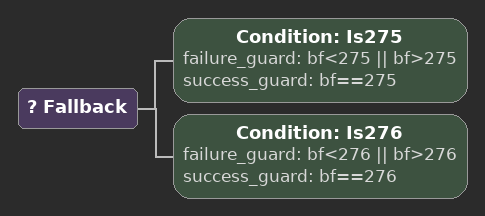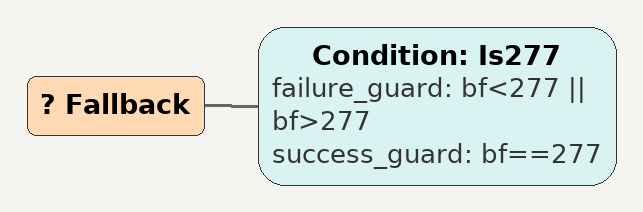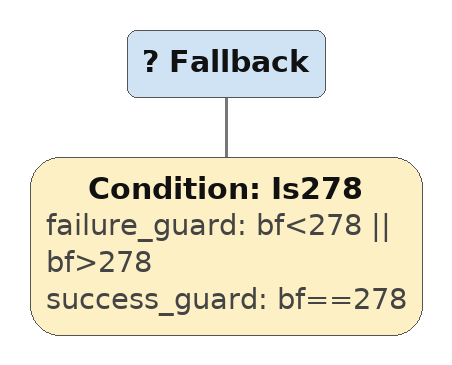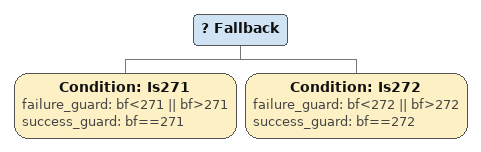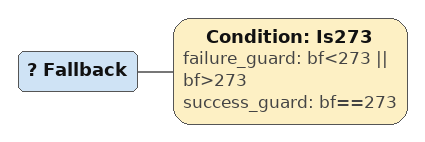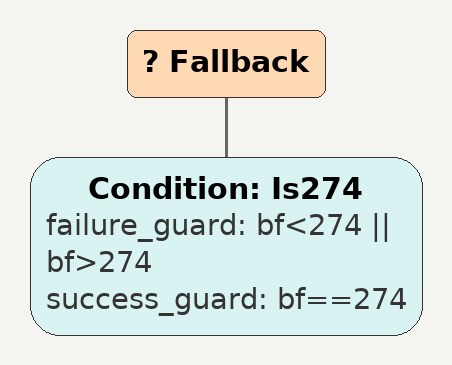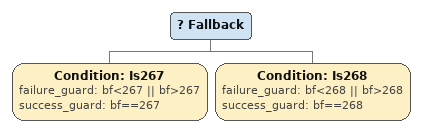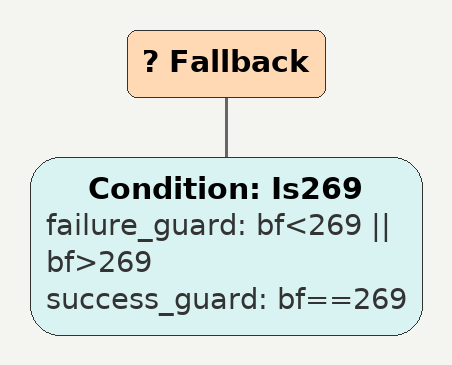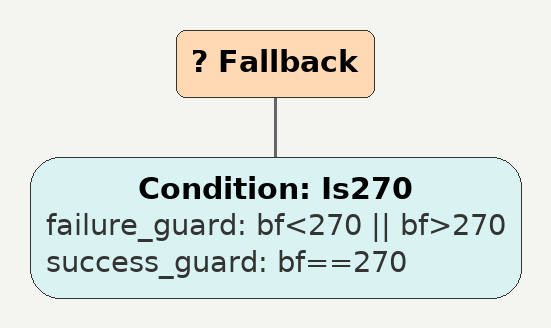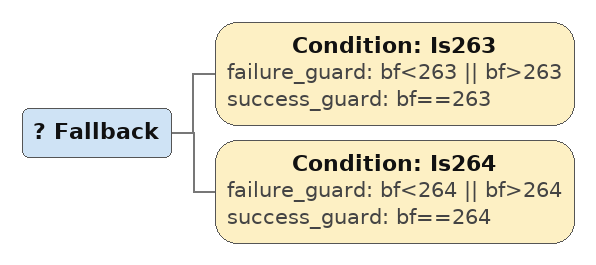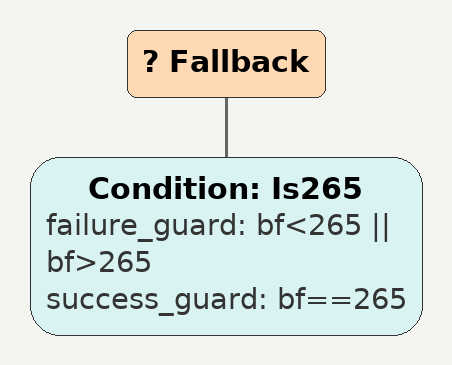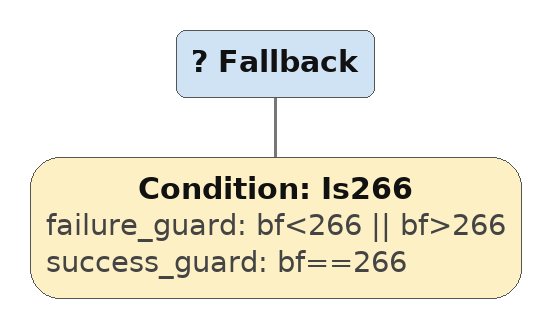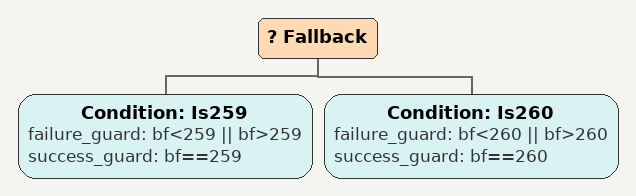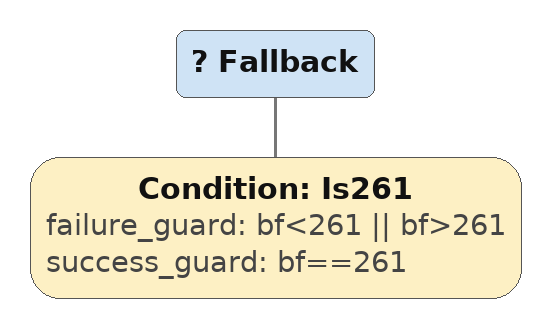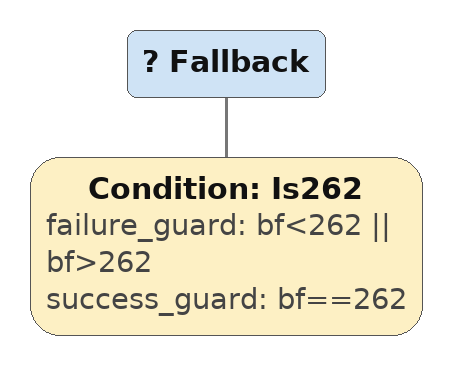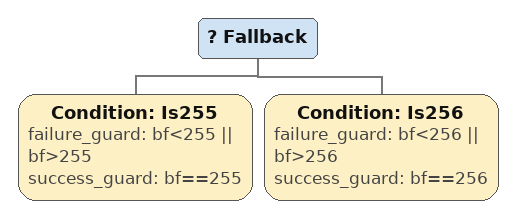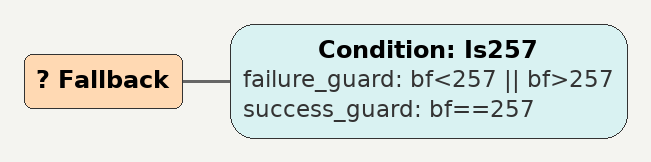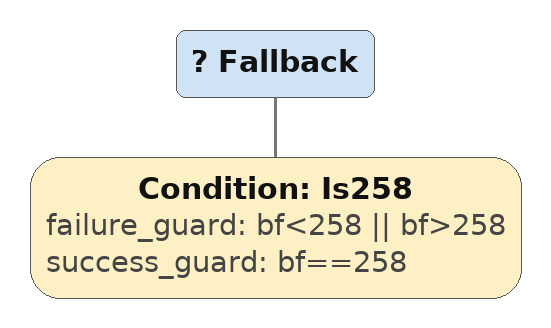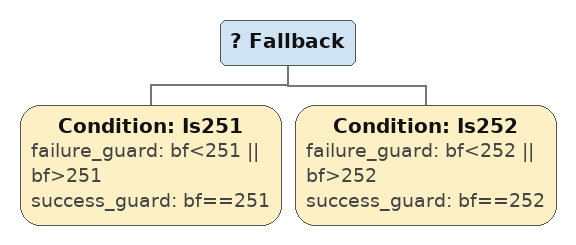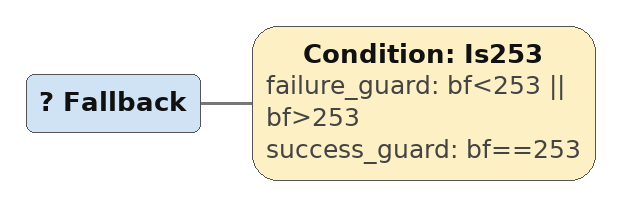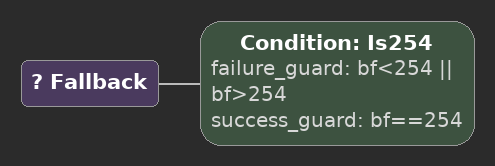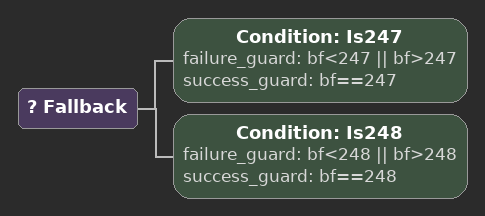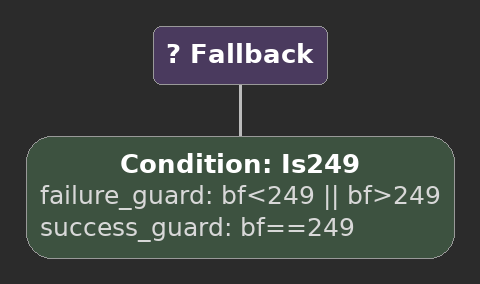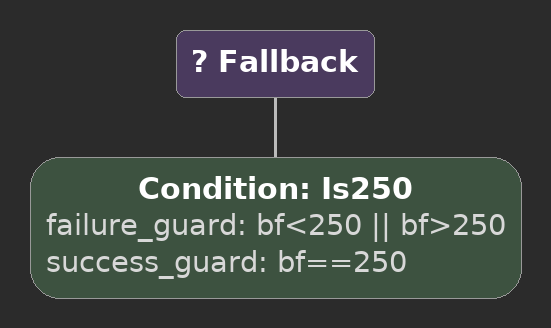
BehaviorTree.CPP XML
<Fallback>
    <Condition ID="Is275" failure_guard="bf&lt;275 || bf>275" success_guard="bf==275"/>
    <Condition ID="Is276" failure_guard="bf&lt;276 || bf>276" success_guard="bf==276"/>
        sequence274
        sequence
        children {
        } end_children
    } end_composite
</Fallback>

<Fallback>
    <Condition ID="Is277" failure_guard="bf&lt;277 || bf>277" success_guard="bf==277"/>
        sequence274
        sequence
        children {
        } end_children
    } end_composite
</Fallback>

<Fallback>
    <Condition ID="Is278" failure_guard="bf&lt;278 || bf>278" success_guard="bf==278"/>
        sequence274
        sequence
        children {
        } end_children
    } end_composite
</Fallback>

<Fallback>
    <Condition ID="Is271" failure_guard="bf&lt;271 || bf>271" success_guard="bf==271"/>
    <Condition ID="Is272" failure_guard="bf&lt;272 || bf>272" success_guard="bf==272"/>
        sequence270
        sequence
        children {
        } end_children
    } end_composite
</Fallback>

<Fallback>
    <Condition ID="Is273" failure_guard="bf&lt;273 || bf>273" success_guard="bf==273"/>
        sequence270
        sequence
        children {
        } end_children
    } end_composite
</Fallback>

<Fallback>
    <Condition ID="Is274" failure_guard="bf&lt;274 || bf>274" success_guard="bf==274"/>
        sequence270
        sequence
        children {
        } end_children
    } end_composite
</Fallback>

<Fallback>
    <Condition ID="Is267" failure_guard="bf&lt;267 || bf>267" success_guard="bf==267"/>
    <Condition ID="Is268" failure_guard="bf&lt;268 || bf>268" success_guard="bf==268"/>
        sequence266
        sequence
        children {
        } end_children
    } end_composite
</Fallback>

<Fallback>
    <Condition ID="Is269" failure_guard="bf&lt;269 || bf>269" success_guard="bf==269"/>
        sequence266
        sequence
        children {
        } end_children
    } end_composite
</Fallback>

<Fallback>
    <Condition ID="Is270" failure_guard="bf&lt;270 || bf>270" success_guard="bf==270"/>
        sequence266
        sequence
        children {
        } end_children
    } end_composite
</Fallback>

<Fallback>
    <Condition ID="Is263" failure_guard="bf&lt;263 || bf>263" success_guard="bf==263"/>
    <Condition ID="Is264" failure_guard="bf&lt;264 || bf>264" success_guard="bf==264"/>
        sequence262
        sequence
        children {
        } end_children
    } end_composite
</Fallback>

<Fallback>
    <Condition ID="Is265" failure_guard="bf&lt;265 || bf>265" success_guard="bf==265"/>
        sequence262
        sequence
        children {
        } end_children
    } end_composite
</Fallback>

<Fallback>
    <Condition ID="Is266" failure_guard="bf&lt;266 || bf>266" success_guard="bf==266"/>
        sequence262
        sequence
        children {
        } end_children
    } end_composite
</Fallback>

<Fallback>
    <Condition ID="Is259" failure_guard="bf&lt;259 || bf>259" success_guard="bf==259"/>
    <Condition ID="Is260" failure_guard="bf&lt;260 || bf>260" success_guard="bf==260"/>
        sequence258
        sequence
        children {
        } end_children
    } end_composite
</Fallback>

<Fallback>
    <Condition ID="Is261" failure_guard="bf&lt;261 || bf>261" success_guard="bf==261"/>
        sequence258
        sequence
        children {
        } end_children
    } end_composite
</Fallback>

<Fallback>
    <Condition ID="Is262" failure_guard="bf&lt;262 || bf>262" success_guard="bf==262"/>
        sequence258
        sequence
        children {
        } end_children
    } end_composite
</Fallback>

<Fallback>
    <Condition ID="Is255" failure_guard="bf&lt;255 || bf>255" success_guard="bf==255"/>
    <Condition ID="Is256" failure_guard="bf&lt;256 || bf>256" success_guard="bf==256"/>
        sequence254
        sequence
        children {
        } end_children
    } end_composite
</Fallback>

<Fallback>
    <Condition ID="Is257" failure_guard="bf&lt;257 || bf>257" success_guard="bf==257"/>
        sequence254
        sequence
        children {
        } end_children
    } end_composite
</Fallback>

<Fallback>
    <Condition ID="Is258" failure_guard="bf&lt;258 || bf>258" success_guard="bf==258"/>
        sequence254
        sequence
        children {
        } end_children
    } end_composite
</Fallback>

<Fallback>
    <Condition ID="Is251" failure_guard="bf&lt;251 || bf>251" success_guard="bf==251"/>
    <Condition ID="Is252" failure_guard="bf&lt;252 || bf>252" success_guard="bf==252"/>
        sequence250
        sequence
        children {
        } end_children
    } end_composite
</Fallback>

<Fallback>
    <Condition ID="Is253" failure_guard="bf&lt;253 || bf>253" success_guard="bf==253"/>
        sequence250
        sequence
        children {
        } end_children
    } end_composite
</Fallback>

<Fallback>
    <Condition ID="Is254" failure_guard="bf&lt;254 || bf>254" success_guard="bf==254"/>
        sequence250
        sequence
        children {
        } end_children
    } end_composite
</Fallback>

<Fallback>
    <Condition ID="Is247" failure_guard="bf&lt;247 || bf>247" success_guard="bf==247"/>
    <Condition ID="Is248" failure_guard="bf&lt;248 || bf>248" success_guard="bf==248"/>
        sequence246
        sequence
        children {
        } end_children
    } end_composite
</Fallback>

<Fallback>
    <Condition ID="Is249" failure_guard="bf&lt;249 || bf>249" success_guard="bf==249"/>
        sequence246
        sequence
        children {
        } end_children
    } end_composite
</Fallback>

<Fallback>
    <Condition ID="Is250" failure_guard="bf&lt;250 || bf>250" success_guard="bf==250"/>
        sequence246
        sequence
        children {
        } end_children
    } end_composite
</Fallback>
